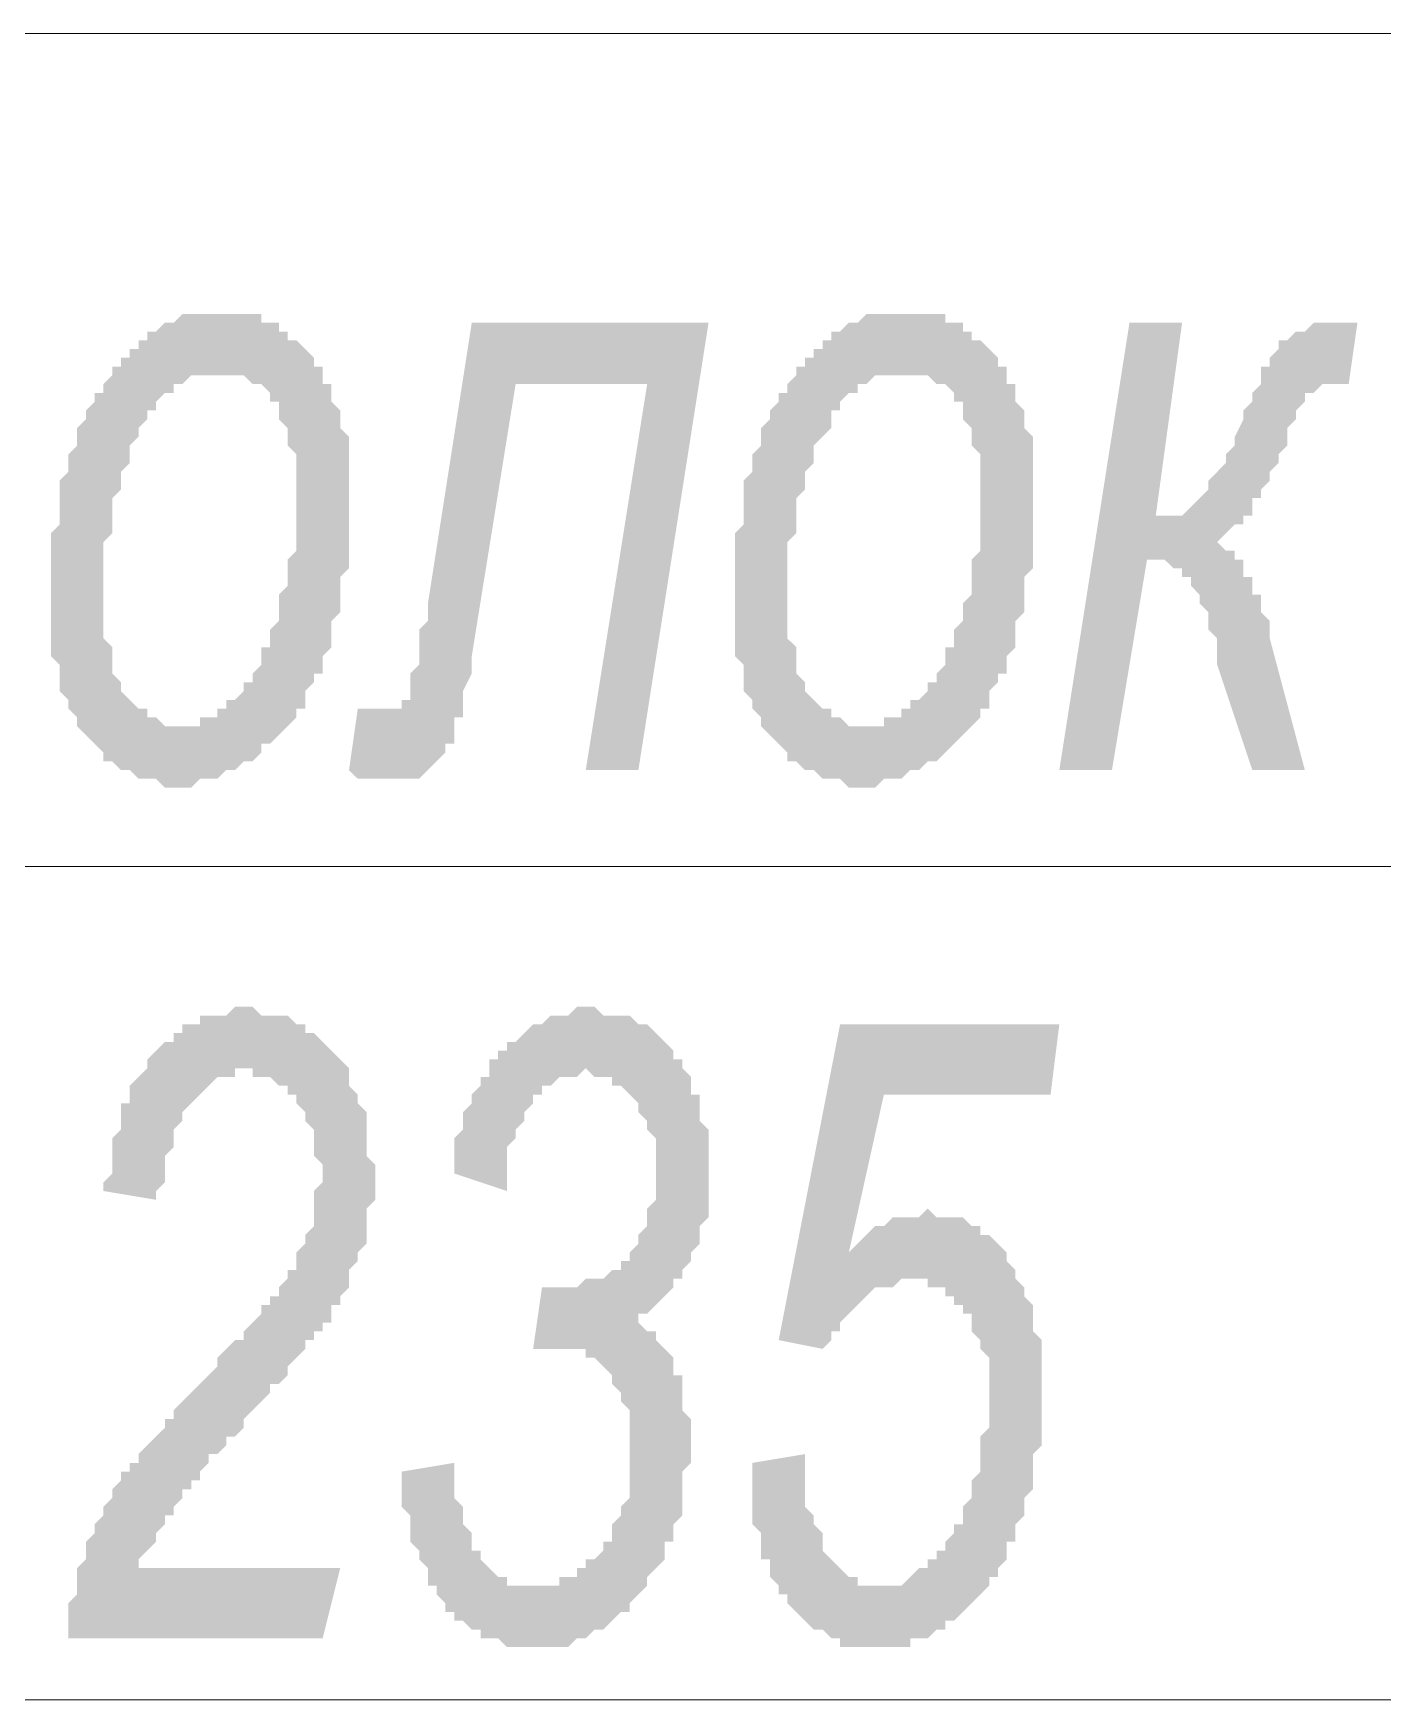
# Model space of a CAD drawing. Header units: millimetres. Extents: x 1372 to 666090, y 1285 to 31551.
# Drawn here: x 627975 to 628617, y 21939 to 22732 of the extents above; entities that cross this region are included whole.
import ezdxf

# ---------------------------------------------------------------- set-up
doc = ezdxf.new("R2010")
doc.units = ezdxf.units.MM
doc.layers.add('PDF _0', color=7, linetype='Continuous')
doc.layers.add('PDF _75-АЗ Штамп', color=7, linetype='Continuous')

msp = doc.modelspace()

# ---------------------------------------------------------------- hatches: boundary and pattern name
at = {"layer": 'PDF _75-АЗ Штамп', "transparency": 33554559}
h = msp.add_hatch(color=256, dxfattribs=at)
h.paths.add_polyline_path([(627983.35, 22460.5), (627983.35, 22464.67), (627983.35, 22468.85), (627983.35, 22473.02), (627983.35, 22477.19), (627983.35, 22481.36), (627983.35, 22485.53), (627983.35, 22489.7), (627983.35, 22493.87), (627987.52, 22498.05), (627987.52, 22502.22), (627987.52, 22506.39), (627987.52, 22510.56), (627987.52, 22514.73), (627987.52, 22518.9), (627991.69, 22523.07), (627991.69, 22527.25), (627991.69, 22531.42), (627991.69, 22531.42), (627995.86, 22535.59), (627995.86, 22539.76), (627995.86, 22543.93), (628000.03, 22548.1), (628000.03, 22548.1), (628000.03, 22552.27), (628004.2, 22556.45), (628004.2, 22560.62), (628008.38, 22560.62), (628008.38, 22564.79), (628012.55, 22568.96), (628012.55, 22573.13), (628016.72, 22573.13), (628016.72, 22577.3), (628020.89, 22577.3), (628020.89, 22581.47), (628025.06, 22581.47), (628025.06, 22585.64), (628029.23, 22585.64), (628029.23, 22589.82), (628033.4, 22589.82), (628037.58, 22593.99), (628037.58, 22593.99), (628041.75, 22593.99), (628041.75, 22593.99), (628045.92, 22598.16), (628050.09, 22598.16), (628050.09, 22598.16), (628054.26, 22598.16), (628058.43, 22598.16), (628062.6, 22598.16), (628062.6, 22598.16), (628066.78, 22598.16), (628066.78, 22598.16), (628070.95, 22598.16), (628075.12, 22598.16), (628075.12, 22598.16), (628079.29, 22598.16), (628083.46, 22598.16), (628083.46, 22593.99), (628087.63, 22593.99), (628091.8, 22593.99), (628091.8, 22589.82), (628095.97, 22589.82), (628095.97, 22585.64), (628100.15, 22585.64), (628104.32, 22581.47), (628104.32, 22581.47), (628108.49, 22577.3), (628108.49, 22577.3), (628108.49, 22573.13), (628112.66, 22573.13), (628112.66, 22568.96), (628112.66, 22564.79), (628116.83, 22564.79), (628116.83, 22560.62), (628116.83, 22556.45), (628121, 22552.27), (628121, 22548.1), (628121, 22543.93), (628121, 22543.93), (628125.17, 22539.76), (628125.17, 22535.59), (628125.17, 22531.42), (628125.17, 22527.25), (628125.17, 22523.07), (628125.17, 22518.9), (628125.17, 22514.73), (628125.17, 22510.56), (628125.17, 22506.39), (628125.17, 22502.22), (628125.17, 22498.05), (628125.17, 22493.87), (628125.17, 22489.7), (628125.17, 22485.53), (628125.17, 22481.36), (628125.17, 22477.19), (628121, 22473.02), (628121, 22468.85), (628121, 22464.67), (628121, 22460.5), (628121, 22456.33), (628116.83, 22452.16), (628116.83, 22447.99), (628116.83, 22443.82), (628116.83, 22439.65), (628116.83, 22439.65), (628112.66, 22435.47), (628112.66, 22431.3), (628112.66, 22427.13), (628108.49, 22427.13), (628108.49, 22422.96), (628104.32, 22418.79), (628104.32, 22414.62), (628104.32, 22410.45), (628100.15, 22410.45), (628100.15, 22406.28), (628095.97, 22402.1), (628095.97, 22402.1), (628091.8, 22397.93), (628091.8, 22397.93), (628087.63, 22393.76), (628083.46, 22393.76), (628083.46, 22389.59), (628083.46, 22389.59), (628079.29, 22385.42), (628079.29, 22385.42), (628075.12, 22385.42), (628070.95, 22381.25), (628070.95, 22381.25), (628066.78, 22381.25), (628062.6, 22377.08), (628062.6, 22377.08), (628058.43, 22377.08), (628054.26, 22377.08), (628054.26, 22377.08), (628050.09, 22372.9), (628045.92, 22372.9), (628045.92, 22372.9), (628045.92, 22372.9), (628041.75, 22372.9), (628037.58, 22372.9), (628033.4, 22377.08), (628033.4, 22377.08), (628029.23, 22377.08), (628025.06, 22377.08), (628025.06, 22377.08), (628020.89, 22381.25), (628020.89, 22381.25), (628016.72, 22381.25), (628012.55, 22385.42), (628012.55, 22385.42), (628008.38, 22385.42), (628008.38, 22389.59), (628004.2, 22393.76), (628004.2, 22393.76), (628000.03, 22397.93), (628000.03, 22397.93), (627995.86, 22402.1), (627995.86, 22406.28), (627991.69, 22410.45), (627991.69, 22410.45), (627991.69, 22414.62), (627987.52, 22418.79), (627987.52, 22422.96), (627987.52, 22427.13), (627987.52, 22431.3), (627983.35, 22435.47), (627983.35, 22439.65), (627983.35, 22439.65), (627983.35, 22443.82), (627983.35, 22447.99), (627983.35, 22456.33), (627983.35, 22460.5), (627983.35, 22460.5)], flags=0)
h.paths.add_polyline_path([(628008.38, 22464.67), (628008.38, 22460.5), (628008.38, 22456.33), (628008.38, 22452.16), (628008.38, 22447.99), (628008.38, 22443.82), (628012.55, 22439.65), (628012.55, 22435.47), (628012.55, 22431.3), (628012.55, 22427.13), (628016.72, 22422.96), (628016.72, 22422.96), (628016.72, 22418.79), (628016.72, 22418.79), (628020.89, 22414.62), (628020.89, 22414.62), (628025.06, 22410.45), (628029.23, 22410.45), (628029.23, 22406.28), (628033.4, 22406.28), (628033.4, 22406.28), (628037.58, 22402.1), (628041.75, 22402.1), (628041.75, 22402.1), (628045.92, 22402.1), (628045.92, 22402.1), (628050.09, 22402.1), (628054.26, 22402.1), (628054.26, 22406.28), (628058.43, 22406.28), (628062.6, 22406.28), (628062.6, 22410.45), (628066.78, 22410.45), (628066.78, 22414.62), (628070.95, 22414.62), (628075.12, 22418.79), (628075.12, 22422.96), (628075.12, 22422.96), (628079.29, 22422.96), (628079.29, 22427.13), (628083.46, 22431.3), (628083.46, 22435.47), (628083.46, 22439.65), (628087.63, 22439.65), (628087.63, 22443.82), (628087.63, 22447.99), (628091.8, 22452.16), (628091.8, 22456.33), (628091.8, 22460.5), (628091.8, 22464.67), (628095.97, 22468.85), (628095.97, 22473.02), (628095.97, 22473.02), (628095.97, 22477.19), (628095.97, 22481.36), (628100.15, 22485.53), (628100.15, 22489.7), (628100.15, 22493.87), (628100.15, 22493.87), (628100.15, 22498.05), (628100.15, 22502.22), (628100.15, 22506.39), (628100.15, 22510.56), (628100.15, 22514.73), (628100.15, 22518.9), (628100.15, 22523.07), (628100.15, 22527.25), (628100.15, 22531.42), (628095.97, 22535.59), (628095.97, 22539.76), (628095.97, 22543.93), (628095.97, 22543.93), (628091.8, 22548.1), (628091.8, 22552.27), (628091.8, 22556.45), (628091.8, 22556.45), (628087.63, 22556.45), (628087.63, 22560.62), (628083.46, 22564.79), (628079.29, 22564.79), (628079.29, 22564.79), (628075.12, 22568.96), (628075.12, 22568.96), (628070.95, 22568.96), (628066.78, 22568.96), (628066.78, 22568.96), (628062.6, 22568.96), (628062.6, 22568.96), (628058.43, 22568.96), (628054.26, 22568.96), (628054.26, 22568.96), (628050.09, 22568.96), (628045.92, 22564.79), (628045.92, 22564.79), (628041.75, 22564.79), (628041.75, 22564.79), (628041.75, 22560.62), (628037.58, 22560.62), (628033.4, 22556.45), (628033.4, 22552.27), (628029.23, 22552.27), (628029.23, 22548.1), (628025.06, 22543.93), (628025.06, 22539.76), (628025.06, 22539.76), (628020.89, 22535.59), (628020.89, 22531.42), (628020.89, 22527.25), (628016.72, 22523.07), (628016.72, 22523.07), (628016.72, 22518.9), (628016.72, 22514.73), (628012.55, 22510.56), (628012.55, 22506.39), (628012.55, 22502.22), (628012.55, 22498.05), (628012.55, 22493.87), (628008.38, 22489.7), (628008.38, 22485.53), (628008.38, 22481.36), (628008.38, 22477.19), (628008.38, 22473.02), (628008.38, 22468.85), (628008.38, 22464.67), (628008.38, 22464.67)], flags=0)
h = msp.add_hatch(color=256, dxfattribs=at)
h.paths.add_polyline_path([(628308.72, 22460.5), (628308.72, 22464.67), (628308.72, 22468.85), (628308.72, 22473.02), (628308.72, 22477.19), (628308.72, 22481.36), (628308.72, 22485.53), (628308.72, 22489.7), (628308.72, 22493.87), (628312.89, 22498.05), (628312.89, 22502.22), (628312.89, 22506.39), (628312.89, 22510.56), (628312.89, 22514.73), (628312.89, 22518.9), (628317.06, 22523.07), (628317.06, 22527.25), (628317.06, 22531.42), (628317.06, 22531.42), (628321.23, 22535.59), (628321.23, 22539.76), (628321.23, 22543.93), (628325.4, 22548.1), (628325.4, 22548.1), (628325.4, 22552.27), (628329.57, 22556.45), (628329.57, 22560.62), (628333.74, 22560.62), (628333.74, 22564.79), (628337.92, 22568.96), (628337.92, 22573.13), (628342.09, 22573.13), (628342.09, 22577.3), (628346.26, 22577.3), (628346.26, 22581.47), (628350.43, 22581.47), (628350.43, 22585.64), (628354.6, 22585.64), (628354.6, 22589.82), (628358.77, 22589.82), (628362.94, 22593.99), (628362.94, 22593.99), (628367.12, 22593.99), (628367.12, 22593.99), (628371.29, 22598.16), (628375.46, 22598.16), (628375.46, 22598.16), (628379.63, 22598.16), (628383.8, 22598.16), (628387.97, 22598.16), (628387.97, 22598.16), (628392.14, 22598.16), (628392.14, 22598.16), (628396.31, 22598.16), (628400.49, 22598.16), (628400.49, 22598.16), (628404.66, 22598.16), (628408.83, 22598.16), (628408.83, 22593.99), (628413, 22593.99), (628417.17, 22593.99), (628417.17, 22589.82), (628421.34, 22589.82), (628421.34, 22585.64), (628425.51, 22585.64), (628429.69, 22581.47), (628429.69, 22581.47), (628433.86, 22577.3), (628433.86, 22577.3), (628433.86, 22573.13), (628438.03, 22573.13), (628438.03, 22568.96), (628438.03, 22564.79), (628442.2, 22564.79), (628442.2, 22560.62), (628442.2, 22556.45), (628446.37, 22552.27), (628446.37, 22548.1), (628446.37, 22543.93), (628446.37, 22543.93), (628450.54, 22539.76), (628450.54, 22535.59), (628450.54, 22531.42), (628450.54, 22527.25), (628450.54, 22523.07), (628450.54, 22518.9), (628450.54, 22514.73), (628450.54, 22510.56), (628450.54, 22506.39), (628450.54, 22502.22), (628450.54, 22498.05), (628450.54, 22493.87), (628450.54, 22489.7), (628450.54, 22485.53), (628450.54, 22481.36), (628450.54, 22477.19), (628446.37, 22473.02), (628446.37, 22468.85), (628446.37, 22464.67), (628446.37, 22460.5), (628446.37, 22456.33), (628442.2, 22452.16), (628442.2, 22447.99), (628442.2, 22443.82), (628442.2, 22439.65), (628442.2, 22439.65), (628438.03, 22435.47), (628438.03, 22431.3), (628438.03, 22427.13), (628433.86, 22427.13), (628433.86, 22422.96), (628429.69, 22418.79), (628429.69, 22414.62), (628429.69, 22410.45), (628425.51, 22410.45), (628425.51, 22406.28), (628421.34, 22402.1), (628421.34, 22402.1), (628417.17, 22397.93), (628417.17, 22397.93), (628413, 22393.76), (628413, 22393.76), (628408.83, 22389.59), (628408.83, 22389.59), (628404.66, 22385.42), (628404.66, 22385.42), (628400.49, 22385.42), (628396.31, 22381.25), (628396.31, 22381.25), (628392.14, 22381.25), (628387.97, 22377.08), (628387.97, 22377.08), (628383.8, 22377.08), (628379.63, 22377.08), (628379.63, 22377.08), (628375.46, 22372.9), (628371.29, 22372.9), (628371.29, 22372.9), (628371.29, 22372.9), (628367.12, 22372.9), (628362.94, 22372.9), (628358.77, 22377.08), (628358.77, 22377.08), (628354.6, 22377.08), (628350.43, 22377.08), (628350.43, 22377.08), (628346.26, 22381.25), (628346.26, 22381.25), (628342.09, 22381.25), (628337.92, 22385.42), (628337.92, 22385.42), (628333.74, 22385.42), (628333.74, 22389.59), (628329.57, 22393.76), (628329.57, 22393.76), (628325.4, 22397.93), (628325.4, 22397.93), (628321.23, 22402.1), (628321.23, 22406.28), (628317.06, 22410.45), (628317.06, 22410.45), (628317.06, 22414.62), (628312.89, 22418.79), (628312.89, 22422.96), (628312.89, 22427.13), (628312.89, 22431.3), (628308.72, 22435.47), (628308.72, 22439.65), (628308.72, 22439.65), (628308.72, 22443.82), (628308.72, 22447.99), (628308.72, 22456.33), (628308.72, 22460.5), (628308.72, 22460.5)], flags=0)
h.paths.add_polyline_path([(628333.74, 22464.67), (628333.74, 22460.5), (628333.74, 22456.33), (628333.74, 22452.16), (628333.74, 22447.99), (628333.74, 22443.82), (628337.92, 22439.65), (628337.92, 22435.47), (628337.92, 22431.3), (628337.92, 22427.13), (628342.09, 22422.96), (628342.09, 22422.96), (628342.09, 22418.79), (628342.09, 22418.79), (628346.26, 22414.62), (628346.26, 22414.62), (628350.43, 22410.45), (628354.6, 22410.45), (628354.6, 22406.28), (628358.77, 22406.28), (628358.77, 22406.28), (628362.94, 22402.1), (628367.12, 22402.1), (628367.12, 22402.1), (628371.29, 22402.1), (628371.29, 22402.1), (628375.46, 22402.1), (628379.63, 22402.1), (628379.63, 22406.28), (628383.8, 22406.28), (628387.97, 22406.28), (628387.97, 22410.45), (628392.14, 22410.45), (628392.14, 22414.62), (628396.31, 22414.62), (628400.49, 22418.79), (628400.49, 22422.96), (628400.49, 22422.96), (628404.66, 22422.96), (628404.66, 22427.13), (628408.83, 22431.3), (628408.83, 22435.47), (628408.83, 22439.65), (628413, 22439.65), (628413, 22443.82), (628413, 22447.99), (628417.17, 22452.16), (628417.17, 22456.33), (628417.17, 22460.5), (628421.34, 22464.67), (628421.34, 22468.85), (628421.34, 22473.02), (628421.34, 22473.02), (628421.34, 22477.19), (628421.34, 22481.36), (628425.51, 22485.53), (628425.51, 22489.7), (628425.51, 22493.87), (628425.51, 22493.87), (628425.51, 22498.05), (628425.51, 22502.22), (628425.51, 22506.39), (628425.51, 22510.56), (628425.51, 22514.73), (628425.51, 22518.9), (628425.51, 22523.07), (628425.51, 22527.25), (628425.51, 22531.42), (628421.34, 22535.59), (628421.34, 22539.76), (628421.34, 22543.93), (628421.34, 22543.93), (628417.17, 22548.1), (628417.17, 22552.27), (628417.17, 22556.45), (628417.17, 22556.45), (628413, 22556.45), (628413, 22560.62), (628408.83, 22564.79), (628404.66, 22564.79), (628404.66, 22564.79), (628400.49, 22568.96), (628400.49, 22568.96), (628396.31, 22568.96), (628392.14, 22568.96), (628392.14, 22568.96), (628387.97, 22568.96), (628387.97, 22568.96), (628383.8, 22568.96), (628379.63, 22568.96), (628379.63, 22568.96), (628375.46, 22568.96), (628371.29, 22564.79), (628371.29, 22564.79), (628367.12, 22564.79), (628367.12, 22564.79), (628367.12, 22560.62), (628362.94, 22560.62), (628358.77, 22556.45), (628358.77, 22552.27), (628354.6, 22552.27), (628354.6, 22548.1), (628354.6, 22543.93), (628350.43, 22539.76), (628350.43, 22539.76), (628346.26, 22535.59), (628346.26, 22531.42), (628346.26, 22527.25), (628342.09, 22523.07), (628342.09, 22523.07), (628342.09, 22518.9), (628342.09, 22514.73), (628337.92, 22510.56), (628337.92, 22506.39), (628337.92, 22502.22), (628337.92, 22498.05), (628337.92, 22493.87), (628333.74, 22489.7), (628333.74, 22485.53), (628333.74, 22481.36), (628333.74, 22477.19), (628333.74, 22473.02), (628333.74, 22468.85), (628333.74, 22464.67), (628333.74, 22464.67)], flags=0)
for points in [[(628183.57, 22593.99), (628296.2, 22593.99), (628262.83, 22381.25), (628237.8, 22381.25), (628267, 22564.79), (628204.43, 22564.79), (628183.57, 22435.47), (628183.57, 22431.3), (628183.57, 22427.13), (628179.4, 22418.79), (628179.4, 22414.62), (628179.4, 22410.45), (628179.4, 22406.28), (628175.23, 22406.28), (628175.23, 22402.1), (628175.23, 22397.93), (628175.23, 22393.76), (628171.06, 22393.76), (628171.06, 22389.59), (628171.06, 22389.59), (628166.89, 22385.42), (628166.89, 22385.42), (628162.72, 22381.25), (628162.72, 22381.25), (628158.55, 22377.08), (628154.37, 22377.08), (628154.37, 22377.08), (628150.2, 22377.08), (628146.03, 22377.08), (628146.03, 22377.08), (628146.03, 22377.08), (628141.86, 22377.08), (628137.69, 22377.08), (628137.69, 22377.08), (628133.52, 22377.08), (628129.35, 22377.08), (628129.35, 22377.08), (628125.17, 22381.25), (628129.35, 22410.45), (628133.52, 22410.45), (628133.52, 22410.45), (628137.69, 22410.45), (628141.86, 22410.45), (628141.86, 22410.45), (628146.03, 22410.45), (628150.2, 22410.45), (628150.2, 22414.62), (628154.37, 22414.62), (628154.37, 22414.62), (628154.37, 22418.79), (628154.37, 22418.79), (628154.37, 22422.96), (628154.37, 22427.13), (628154.37, 22427.13), (628158.55, 22431.3), (628158.55, 22435.47), (628158.55, 22443.82), (628158.55, 22447.99), (628162.72, 22452.16), (628162.72, 22460.5)], [(628496.43, 22593.99), (628521.46, 22593.99), (628508.94, 22502.22), (628513.11, 22502.22), (628517.29, 22502.22), (628517.29, 22502.22), (628521.46, 22502.22), (628525.63, 22506.39), (628525.63, 22506.39), (628529.8, 22510.56), (628529.8, 22510.56), (628529.8, 22510.56), (628533.97, 22514.73), (628533.97, 22514.73), (628533.97, 22518.9), (628538.14, 22523.07), (628538.14, 22523.07), (628542.31, 22527.25), (628542.31, 22531.42), (628546.49, 22535.59), (628546.49, 22539.76), (628550.66, 22548.1), (628550.66, 22548.1), (628550.66, 22552.27), (628554.83, 22556.45), (628554.83, 22560.62), (628559, 22564.79), (628559, 22568.96), (628559, 22573.13), (628563.17, 22573.13), (628563.17, 22577.3), (628567.34, 22581.47), (628567.34, 22581.47), (628567.34, 22585.64), (628571.51, 22585.64), (628571.51, 22585.64), (628571.51, 22585.64), (628575.68, 22589.82), (628575.68, 22589.82), (628579.86, 22589.82), (628584.03, 22593.99), (628584.03, 22593.99), (628588.2, 22593.99), (628592.37, 22593.99), (628596.54, 22593.99), (628604.88, 22593.99), (628600.71, 22564.79), (628596.54, 22564.79), (628592.37, 22564.79), (628588.2, 22564.79), (628588.2, 22564.79), (628584.03, 22560.62), (628584.03, 22560.62), (628579.86, 22560.62), (628579.86, 22556.45), (628579.86, 22556.45), (628575.68, 22552.27), (628575.68, 22548.1), (628571.51, 22543.93), (628571.51, 22539.76), (628571.51, 22535.59), (628567.34, 22531.42), (628567.34, 22527.25), (628563.17, 22523.07), (628563.17, 22518.9), (628563.17, 22518.9), (628559, 22514.73), (628559, 22510.56), (628554.83, 22510.56), (628554.83, 22506.39), (628554.83, 22506.39), (628554.83, 22502.22), (628550.66, 22502.22), (628550.66, 22498.05), (628546.49, 22498.05), (628542.31, 22493.87), (628542.31, 22493.87), (628538.14, 22489.7), (628538.14, 22489.7), (628538.14, 22489.7), (628542.31, 22485.53), (628546.49, 22485.53), (628546.49, 22481.36), (628550.66, 22481.36), (628550.66, 22477.19), (628550.66, 22473.02), (628554.83, 22473.02), (628554.83, 22468.85), (628554.83, 22464.67), (628559, 22464.67), (628559, 22460.5), (628559, 22456.33), (628563.17, 22452.16), (628563.17, 22447.99), (628563.17, 22443.82), (628579.86, 22381.25), (628554.83, 22381.25), (628538.14, 22431.3), (628538.14, 22439.65), (628538.14, 22443.82), (628533.97, 22447.99), (628533.97, 22452.16), (628533.97, 22456.33), (628529.8, 22460.5), (628529.8, 22464.67), (628529.8, 22464.67), (628525.63, 22468.85), (628525.63, 22468.85), (628525.63, 22473.02), (628521.46, 22473.02), (628521.46, 22477.19), (628517.29, 22477.19), (628517.29, 22477.19), (628513.11, 22481.36), (628508.94, 22481.36), (628504.77, 22481.36), (628504.77, 22481.36), (628488.09, 22381.25), (628463.06, 22381.25)], [(627991.69, 21968.28), (627991.69, 21972.45), (627991.69, 21976.62), (627991.69, 21980.79), (627991.69, 21984.96), (627995.86, 21989.14), (627995.86, 21993.31), (627995.86, 21997.48), (627995.86, 22001.65), (628000.03, 22005.82), (628000.03, 22009.99), (628000.03, 22009.99), (628000.03, 22014.16), (628004.2, 22018.34), (628004.2, 22018.34), (628004.2, 22022.51), (628008.38, 22026.68), (628008.38, 22030.85), (628012.55, 22035.02), (628012.55, 22035.02), (628012.55, 22039.19), (628016.72, 22043.36), (628016.72, 22047.54), (628020.89, 22047.54), (628020.89, 22047.54), (628020.89, 22051.71), (628025.06, 22051.71), (628025.06, 22055.88), (628025.06, 22055.88), (628029.23, 22060.05), (628029.23, 22060.05), (628033.4, 22064.22), (628033.4, 22064.22), (628037.58, 22068.39), (628037.58, 22072.56), (628041.75, 22072.56), (628041.75, 22076.74), (628045.92, 22080.91), (628050.09, 22085.08), (628050.09, 22085.08), (628054.26, 22089.25), (628058.43, 22093.42), (628062.6, 22097.59), (628062.6, 22101.76), (628062.6, 22101.76), (628066.78, 22105.93), (628070.95, 22110.11), (628075.12, 22110.11), (628075.12, 22114.28), (628079.29, 22118.45), (628079.29, 22118.45), (628083.46, 22122.62), (628083.46, 22126.79), (628087.63, 22126.79), (628087.63, 22130.96), (628091.8, 22130.96), (628091.8, 22135.13), (628091.8, 22135.13), (628095.97, 22139.31), (628095.97, 22143.48), (628100.15, 22143.48), (628100.15, 22147.65), (628100.15, 22151.82), (628104.32, 22155.99), (628104.32, 22160.16), (628104.32, 22160.16), (628108.49, 22164.33), (628108.49, 22164.33), (628108.49, 22168.51), (628108.49, 22172.68), (628108.49, 22176.85), (628108.49, 22181.02), (628112.66, 22185.19), (628112.66, 22189.36), (628112.66, 22193.53), (628108.49, 22197.71), (628108.49, 22201.88), (628108.49, 22206.05), (628108.49, 22206.05), (628108.49, 22210.22), (628104.32, 22214.39), (628104.32, 22218.56), (628100.15, 22222.73), (628100.15, 22222.73), (628100.15, 22226.91), (628095.97, 22226.91), (628095.97, 22231.08), (628091.8, 22231.08), (628087.63, 22235.25), (628087.63, 22235.25), (628083.46, 22235.25), (628079.29, 22235.25), (628079.29, 22239.42), (628075.12, 22239.42), (628070.95, 22239.42), (628070.95, 22235.25), (628066.78, 22235.25), (628062.6, 22235.25), (628062.6, 22235.25), (628058.43, 22231.08), (628058.43, 22231.08), (628054.26, 22226.91), (628054.26, 22226.91), (628050.09, 22222.73), (628050.09, 22222.73), (628045.92, 22218.56), (628045.92, 22214.39), (628045.92, 22214.39), (628041.75, 22210.22), (628041.75, 22206.05), (628041.75, 22201.88), (628037.58, 22197.71), (628037.58, 22193.53), (628037.58, 22189.36), (628037.58, 22185.19), (628033.4, 22181.02), (628033.4, 22176.85), (628008.38, 22181.02), (628008.38, 22185.19), (628012.55, 22189.36), (628012.55, 22193.53), (628012.55, 22197.71), (628012.55, 22201.88), (628012.55, 22206.05), (628016.72, 22210.22), (628016.72, 22214.39), (628016.72, 22218.56), (628016.72, 22222.73), (628020.89, 22222.73), (628020.89, 22226.91), (628020.89, 22231.08), (628025.06, 22235.25), (628025.06, 22235.25), (628029.23, 22239.42), (628029.23, 22243.59), (628029.23, 22243.59), (628033.4, 22247.76), (628033.4, 22247.76), (628037.58, 22251.93), (628041.75, 22251.93), (628041.75, 22256.1), (628045.92, 22256.1), (628045.92, 22260.28), (628050.09, 22260.28), (628054.26, 22260.28), (628054.26, 22264.45), (628058.43, 22264.45), (628058.43, 22264.45), (628062.6, 22264.45), (628066.78, 22264.45), (628070.95, 22268.62), (628070.95, 22268.62), (628075.12, 22268.62), (628079.29, 22268.62), (628079.29, 22268.62), (628083.46, 22264.45), (628087.63, 22264.45), (628091.8, 22264.45), (628091.8, 22264.45), (628095.97, 22264.45), (628100.15, 22260.28), (628100.15, 22260.28), (628104.32, 22260.28), (628104.32, 22256.1), (628108.49, 22256.1), (628108.49, 22256.1), (628112.66, 22251.93), (628116.83, 22247.76), (628116.83, 22247.76), (628121, 22243.59), (628121, 22243.59), (628125.17, 22239.42), (628125.17, 22235.25), (628125.17, 22231.08), (628129.35, 22226.91), (628129.35, 22226.91), (628129.35, 22222.73), (628133.52, 22218.56), (628133.52, 22214.39), (628133.52, 22210.22), (628133.52, 22206.05), (628133.52, 22201.88), (628133.52, 22197.71), (628137.69, 22193.53), (628137.69, 22193.53), (628137.69, 22189.36), (628137.69, 22189.36), (628137.69, 22185.19), (628137.69, 22181.02), (628137.69, 22176.85), (628133.52, 22172.68), (628133.52, 22168.51), (628133.52, 22164.33), (628133.52, 22160.16), (628133.52, 22155.99), (628129.35, 22151.82), (628129.35, 22147.65), (628129.35, 22147.65), (628125.17, 22143.48), (628125.17, 22139.31), (628125.17, 22135.13), (628121, 22130.96), (628121, 22130.96), (628121, 22130.96), (628121, 22126.79), (628116.83, 22126.79), (628116.83, 22122.62), (628116.83, 22122.62), (628116.83, 22118.45), (628112.66, 22118.45), (628112.66, 22114.28), (628108.49, 22114.28), (628108.49, 22110.11), (628104.32, 22110.11), (628104.32, 22105.93), (628100.15, 22101.76), (628100.15, 22101.76), (628095.97, 22097.59), (628095.97, 22093.42), (628091.8, 22089.25), (628087.63, 22089.25), (628087.63, 22085.08), (628083.46, 22080.91), (628079.29, 22076.74), (628075.12, 22072.56), (628075.12, 22068.39), (628070.95, 22064.22), (628066.78, 22064.22), (628066.78, 22060.05), (628062.6, 22055.88), (628058.43, 22055.88), (628058.43, 22051.71), (628054.26, 22047.54), (628054.26, 22043.36), (628050.09, 22043.36), (628050.09, 22039.19), (628045.92, 22039.19), (628045.92, 22035.02), (628041.75, 22030.85), (628041.75, 22030.85), (628041.75, 22026.68), (628037.58, 22026.68), (628037.58, 22022.51), (628033.4, 22018.34), (628033.4, 22014.16), (628029.23, 22009.99), (628029.23, 22009.99), (628025.06, 22005.82), (628025.06, 22001.65), (628121, 22001.65), (628112.66, 21968.28)], [(628150.2, 22047.54), (628175.23, 22051.71), (628175.23, 22047.54), (628175.23, 22039.19), (628175.23, 22035.02), (628179.4, 22030.85), (628179.4, 22026.68), (628179.4, 22022.51), (628179.4, 22022.51), (628183.57, 22018.34), (628183.57, 22014.16), (628183.57, 22009.99), (628187.75, 22009.99), (628187.75, 22005.82), (628187.75, 22005.82), (628191.92, 22001.65), (628191.92, 22001.65), (628196.09, 21997.48), (628196.09, 21997.48), (628200.26, 21997.48), (628200.26, 21993.31), (628204.43, 21993.31), (628208.6, 21993.31), (628212.77, 21993.31), (628212.77, 21993.31), (628216.95, 21993.31), (628221.12, 21993.31), (628221.12, 21993.31), (628225.29, 21993.31), (628225.29, 21997.48), (628229.46, 21997.48), (628233.63, 21997.48), (628233.63, 22001.65), (628237.8, 22001.65), (628237.8, 22005.82), (628241.97, 22005.82), (628246.14, 22009.99), (628246.14, 22014.16), (628250.32, 22014.16), (628250.32, 22018.34), (628250.32, 22022.51), (628254.49, 22026.68), (628254.49, 22026.68), (628254.49, 22030.85), (628258.66, 22035.02), (628258.66, 22039.19), (628258.66, 22043.36), (628258.66, 22047.54), (628258.66, 22051.71), (628258.66, 22055.88), (628258.66, 22055.88), (628258.66, 22060.05), (628258.66, 22064.22), (628258.66, 22068.39), (628258.66, 22072.56), (628258.66, 22076.74), (628254.49, 22080.91), (628254.49, 22085.08), (628254.49, 22085.08), (628250.32, 22089.25), (628250.32, 22093.42), (628246.14, 22097.59), (628246.14, 22097.59), (628241.97, 22101.76), (628241.97, 22101.76), (628237.8, 22101.76), (628237.8, 22105.93), (628233.63, 22105.93), (628229.46, 22105.93), (628225.29, 22105.93), (628225.29, 22105.93), (628221.12, 22105.93), (628221.12, 22105.93), (628216.95, 22105.93), (628212.77, 22105.93), (628216.95, 22135.13), (628221.12, 22135.13), (628225.29, 22135.13), (628225.29, 22135.13), (628229.46, 22135.13), (628233.63, 22135.13), (628233.63, 22135.13), (628237.8, 22139.31), (628241.97, 22139.31), (628241.97, 22139.31), (628246.14, 22139.31), (628250.32, 22143.48), (628250.32, 22143.48), (628254.49, 22143.48), (628254.49, 22147.65), (628258.66, 22147.65), (628258.66, 22151.82), (628262.83, 22155.99), (628262.83, 22155.99), (628262.83, 22160.16), (628267, 22164.33), (628267, 22168.51), (628267, 22172.68), (628271.17, 22176.85), (628271.17, 22176.85), (628271.17, 22181.02), (628271.17, 22185.19), (628271.17, 22189.36), (628271.17, 22193.53), (628271.17, 22197.71), (628271.17, 22201.88), (628271.17, 22206.05), (628267, 22210.22), (628267, 22214.39), (628267, 22214.39), (628262.83, 22218.56), (628262.83, 22222.73), (628262.83, 22222.73), (628258.66, 22226.91), (628258.66, 22226.91), (628254.49, 22231.08), (628250.32, 22231.08), (628250.32, 22235.25), (628246.14, 22235.25), (628246.14, 22235.25), (628241.97, 22235.25), (628237.8, 22239.42), (628237.8, 22239.42), (628233.63, 22235.25), (628233.63, 22235.25), (628229.46, 22235.25), (628225.29, 22235.25), (628225.29, 22235.25), (628221.12, 22231.08), (628216.95, 22231.08), (628216.95, 22226.91), (628212.77, 22226.91), (628212.77, 22222.73), (628212.77, 22222.73), (628208.6, 22218.56), (628208.6, 22214.39), (628204.43, 22210.22), (628204.43, 22210.22), (628204.43, 22206.05), (628200.26, 22201.88), (628200.26, 22197.71), (628200.26, 22193.53), (628200.26, 22189.36), (628200.26, 22185.19), (628200.26, 22181.02), (628175.23, 22189.36), (628175.23, 22193.53), (628175.23, 22197.71), (628175.23, 22201.88), (628175.23, 22206.05), (628179.4, 22210.22), (628179.4, 22214.39), (628179.4, 22218.56), (628183.57, 22222.73), (628183.57, 22226.91), (628183.57, 22226.91), (628187.75, 22231.08), (628187.75, 22235.25), (628191.92, 22235.25), (628191.92, 22239.42), (628191.92, 22243.59), (628196.09, 22243.59), (628196.09, 22247.76), (628200.26, 22247.76), (628200.26, 22251.93), (628204.43, 22251.93), (628208.6, 22256.1), (628208.6, 22256.1), (628212.77, 22260.28), (628212.77, 22260.28), (628216.95, 22260.28), (628221.12, 22264.45), (628221.12, 22264.45), (628225.29, 22264.45), (628229.46, 22264.45), (628229.46, 22264.45), (628233.63, 22268.62), (628237.8, 22268.62), (628237.8, 22268.62), (628241.97, 22268.62), (628246.14, 22264.45), (628250.32, 22264.45), (628250.32, 22264.45), (628254.49, 22264.45), (628258.66, 22264.45), (628258.66, 22264.45), (628262.83, 22260.28), (628262.83, 22260.28), (628267, 22260.28), (628271.17, 22256.1), (628271.17, 22256.1), (628275.34, 22251.93), (628275.34, 22251.93), (628279.52, 22247.76), (628279.52, 22243.59), (628279.52, 22243.59), (628283.69, 22243.59), (628283.69, 22239.42), (628287.86, 22235.25), (628287.86, 22231.08), (628287.86, 22226.91), (628292.03, 22226.91), (628292.03, 22222.73), (628292.03, 22218.56), (628292.03, 22214.39), (628296.2, 22210.22), (628296.2, 22206.05), (628296.2, 22201.88), (628296.2, 22197.71), (628296.2, 22193.53), (628296.2, 22189.36), (628296.2, 22185.19), (628296.2, 22181.02), (628296.2, 22176.85), (628296.2, 22172.68), (628296.2, 22168.51), (628292.03, 22164.33), (628292.03, 22160.16), (628292.03, 22160.16), (628292.03, 22155.99), (628287.86, 22151.82), (628287.86, 22147.65), (628287.86, 22147.65), (628283.69, 22143.48), (628283.69, 22139.31), (628279.52, 22139.31), (628279.52, 22135.13), (628275.34, 22130.96), (628275.34, 22130.96), (628271.17, 22126.79), (628271.17, 22126.79), (628267, 22122.62), (628262.83, 22122.62), (628262.83, 22118.45), (628262.83, 22118.45), (628267, 22114.28), (628271.17, 22114.28), (628271.17, 22110.11), (628275.34, 22105.93), (628275.34, 22105.93), (628279.52, 22101.76), (628279.52, 22097.59), (628279.52, 22093.42), (628283.69, 22093.42), (628283.69, 22089.25), (628283.69, 22085.08), (628283.69, 22080.91), (628283.69, 22076.74), (628287.86, 22072.56), (628287.86, 22068.39), (628287.86, 22064.22), (628287.86, 22060.05), (628287.86, 22055.88), (628287.86, 22051.71), (628287.86, 22051.71), (628283.69, 22047.54), (628283.69, 22043.36), (628283.69, 22039.19), (628283.69, 22035.02), (628283.69, 22030.85), (628283.69, 22026.68), (628279.52, 22022.51), (628279.52, 22018.34), (628279.52, 22014.16), (628275.34, 22014.16), (628275.34, 22009.99), (628275.34, 22005.82), (628271.17, 22001.65), (628271.17, 22001.65), (628267, 21997.48), (628267, 21993.31), (628267, 21993.31), (628262.83, 21989.14), (628262.83, 21989.14), (628258.66, 21984.96), (628258.66, 21980.79), (628254.49, 21980.79), (628250.32, 21976.62), (628250.32, 21976.62), (628246.14, 21972.45), (628246.14, 21972.45), (628241.97, 21972.45), (628237.8, 21968.28), (628237.8, 21968.28), (628233.63, 21968.28), (628229.46, 21964.11), (628229.46, 21964.11), (628225.29, 21964.11), (628221.12, 21964.11), (628221.12, 21964.11), (628216.95, 21964.11), (628216.95, 21964.11), (628212.77, 21964.11), (628208.6, 21964.11), (628204.43, 21964.11), (628204.43, 21964.11), (628200.26, 21964.11), (628196.09, 21968.28), (628196.09, 21968.28), (628191.92, 21968.28), (628187.75, 21968.28), (628187.75, 21972.45), (628183.57, 21972.45), (628183.57, 21972.45), (628179.4, 21976.62), (628175.23, 21976.62), (628175.23, 21980.79), (628171.06, 21980.79), (628171.06, 21984.96), (628171.06, 21984.96), (628166.89, 21989.14), (628166.89, 21993.31), (628162.72, 21993.31), (628162.72, 21997.48), (628162.72, 22001.65), (628158.55, 22005.82), (628158.55, 22005.82), (628158.55, 22009.99), (628154.37, 22014.16), (628154.37, 22018.34), (628154.37, 22022.51), (628154.37, 22026.68), (628150.2, 22030.85), (628150.2, 22035.02), (628150.2, 22039.19), (628150.2, 22043.36), (628150.2, 22047.54)], [(628317.06, 22051.71), (628342.09, 22055.88), (628342.09, 22051.71), (628342.09, 22047.54), (628342.09, 22047.54), (628342.09, 22043.36), (628342.09, 22039.19), (628342.09, 22035.02), (628342.09, 22030.85), (628346.26, 22026.68), (628346.26, 22022.51), (628346.26, 22022.51), (628350.43, 22018.34), (628350.43, 22014.16), (628350.43, 22009.99), (628354.6, 22005.82), (628354.6, 22005.82), (628358.77, 22001.65), (628358.77, 22001.65), (628362.94, 21997.48), (628367.12, 21997.48), (628367.12, 21993.31), (628371.29, 21993.31), (628371.29, 21993.31), (628375.46, 21993.31), (628375.46, 21993.31), (628379.63, 21993.31), (628383.8, 21993.31), (628383.8, 21993.31), (628387.97, 21993.31), (628392.14, 21997.48), (628392.14, 21997.48), (628396.31, 22001.65), (628400.49, 22001.65), (628400.49, 22005.82), (628400.49, 22005.82), (628404.66, 22005.82), (628404.66, 22009.99), (628408.83, 22009.99), (628408.83, 22014.16), (628413, 22018.34), (628413, 22022.51), (628417.17, 22022.51), (628417.17, 22026.68), (628417.17, 22030.85), (628421.34, 22035.02), (628421.34, 22039.19), (628421.34, 22039.19), (628421.34, 22043.36), (628425.51, 22047.54), (628425.51, 22051.71), (628425.51, 22055.88), (628425.51, 22060.05), (628425.51, 22064.22), (628429.69, 22068.39), (628429.69, 22068.39), (628429.69, 22072.56), (628429.69, 22076.74), (628429.69, 22080.91), (628429.69, 22085.08), (628429.69, 22089.25), (628429.69, 22093.42), (628429.69, 22097.59), (628429.69, 22101.76), (628425.51, 22105.93), (628425.51, 22105.93), (628425.51, 22110.11), (628421.34, 22114.28), (628421.34, 22118.45), (628421.34, 22122.62), (628417.17, 22122.62), (628417.17, 22126.79), (628413, 22126.79), (628413, 22130.96), (628408.83, 22130.96), (628408.83, 22135.13), (628404.66, 22135.13), (628400.49, 22135.13), (628400.49, 22139.31), (628396.31, 22139.31), (628392.14, 22139.31), (628392.14, 22139.31), (628387.97, 22139.31), (628387.97, 22139.31), (628383.8, 22135.13), (628379.63, 22135.13), (628379.63, 22135.13), (628375.46, 22135.13), (628371.29, 22130.96), (628371.29, 22130.96), (628367.12, 22126.79), (628367.12, 22126.79), (628362.94, 22122.62), (628362.94, 22122.62), (628358.77, 22118.45), (628358.77, 22114.28), (628354.6, 22114.28), (628354.6, 22110.11), (628350.43, 22105.93), (628329.57, 22110.11), (628358.77, 22260.28), (628463.06, 22260.28), (628458.89, 22226.91), (628379.63, 22226.91), (628362.94, 22151.82), (628367.12, 22155.99), (628367.12, 22155.99), (628371.29, 22160.16), (628371.29, 22160.16), (628375.46, 22164.33), (628379.63, 22164.33), (628379.63, 22164.33), (628379.63, 22164.33), (628383.8, 22168.51), (628387.97, 22168.51), (628387.97, 22168.51), (628392.14, 22168.51), (628396.31, 22168.51), (628396.31, 22168.51), (628400.49, 22172.68), (628404.66, 22168.51), (628404.66, 22168.51), (628408.83, 22168.51), (628413, 22168.51), (628413, 22168.51), (628417.17, 22168.51), (628421.34, 22164.33), (628421.34, 22164.33), (628425.51, 22164.33), (628425.51, 22160.16), (628429.69, 22160.16), (628433.86, 22155.99), (628433.86, 22155.99), (628438.03, 22151.82), (628438.03, 22147.65), (628438.03, 22147.65), (628442.2, 22143.48), (628442.2, 22143.48), (628442.2, 22139.31), (628446.37, 22135.13), (628446.37, 22135.13), (628446.37, 22130.96), (628450.54, 22126.79), (628450.54, 22122.62), (628450.54, 22118.45), (628450.54, 22114.28), (628454.71, 22110.11), (628454.71, 22105.93), (628454.71, 22101.76), (628454.71, 22097.59), (628454.71, 22093.42), (628454.71, 22089.25), (628454.71, 22085.08), (628454.71, 22080.91), (628454.71, 22076.74), (628454.71, 22072.56), (628454.71, 22068.39), (628454.71, 22064.22), (628454.71, 22060.05), (628450.54, 22055.88), (628450.54, 22051.71), (628450.54, 22047.54), (628450.54, 22047.54), (628450.54, 22043.36), (628450.54, 22039.19), (628446.37, 22035.02), (628446.37, 22030.85), (628446.37, 22026.68), (628442.2, 22022.51), (628442.2, 22018.34), (628442.2, 22014.16), (628438.03, 22014.16), (628438.03, 22009.99), (628438.03, 22005.82), (628433.86, 22001.65), (628433.86, 21997.48), (628429.69, 21997.48), (628429.69, 21993.31), (628425.51, 21989.14), (628425.51, 21989.14), (628421.34, 21984.96), (628421.34, 21984.96), (628417.17, 21980.79), (628417.17, 21980.79), (628413, 21976.62), (628408.83, 21976.62), (628408.83, 21972.45), (628404.66, 21972.45), (628400.49, 21968.28), (628400.49, 21968.28), (628396.31, 21968.28), (628392.14, 21968.28), (628392.14, 21964.11), (628387.97, 21964.11), (628383.8, 21964.11), (628383.8, 21964.11), (628379.63, 21964.11), (628375.46, 21964.11), (628375.46, 21964.11), (628371.29, 21964.11), (628371.29, 21964.11), (628367.12, 21964.11), (628362.94, 21964.11), (628358.77, 21964.11), (628358.77, 21968.28), (628354.6, 21968.28), (628354.6, 21968.28), (628350.43, 21972.45), (628346.26, 21972.45), (628346.26, 21972.45), (628342.09, 21976.62), (628342.09, 21976.62), (628337.92, 21980.79), (628337.92, 21980.79), (628333.74, 21984.96), (628333.74, 21989.14), (628329.57, 21989.14), (628329.57, 21993.31), (628325.4, 21997.48), (628325.4, 22001.65), (628325.4, 22005.82), (628321.23, 22005.82), (628321.23, 22009.99), (628321.23, 22014.16), (628321.23, 22018.34), (628317.06, 22022.51), (628317.06, 22026.68), (628317.06, 22030.85), (628317.06, 22035.02), (628317.06, 22039.19), (628317.06, 22043.36), (628317.06, 22047.54), (628317.06, 22047.54), (628317.06, 22051.71), (628317.06, 22051.71)]]:
    msp.add_hatch(color=256, dxfattribs=at).paths.add_polyline_path(points)

# ---------------------------------------------------------------- linework, layer by layer
at = {"layer": 'PDF _0', "lineweight": 18}
for points in [[(638090.63, 22731.64), (619774.05, 22731.64)], [(638090.63, 21939.08), (619774.05, 21939.08)]]:
    msp.add_lwpolyline(points, close=True, dxfattribs=at)
at = {"layer": 'PDF _0', "lineweight": 9}
msp.add_lwpolyline([(627491.12, 22335.36), (631850.23, 22335.36)], dxfattribs=at)

doc.saveas('drawing.dxf')
